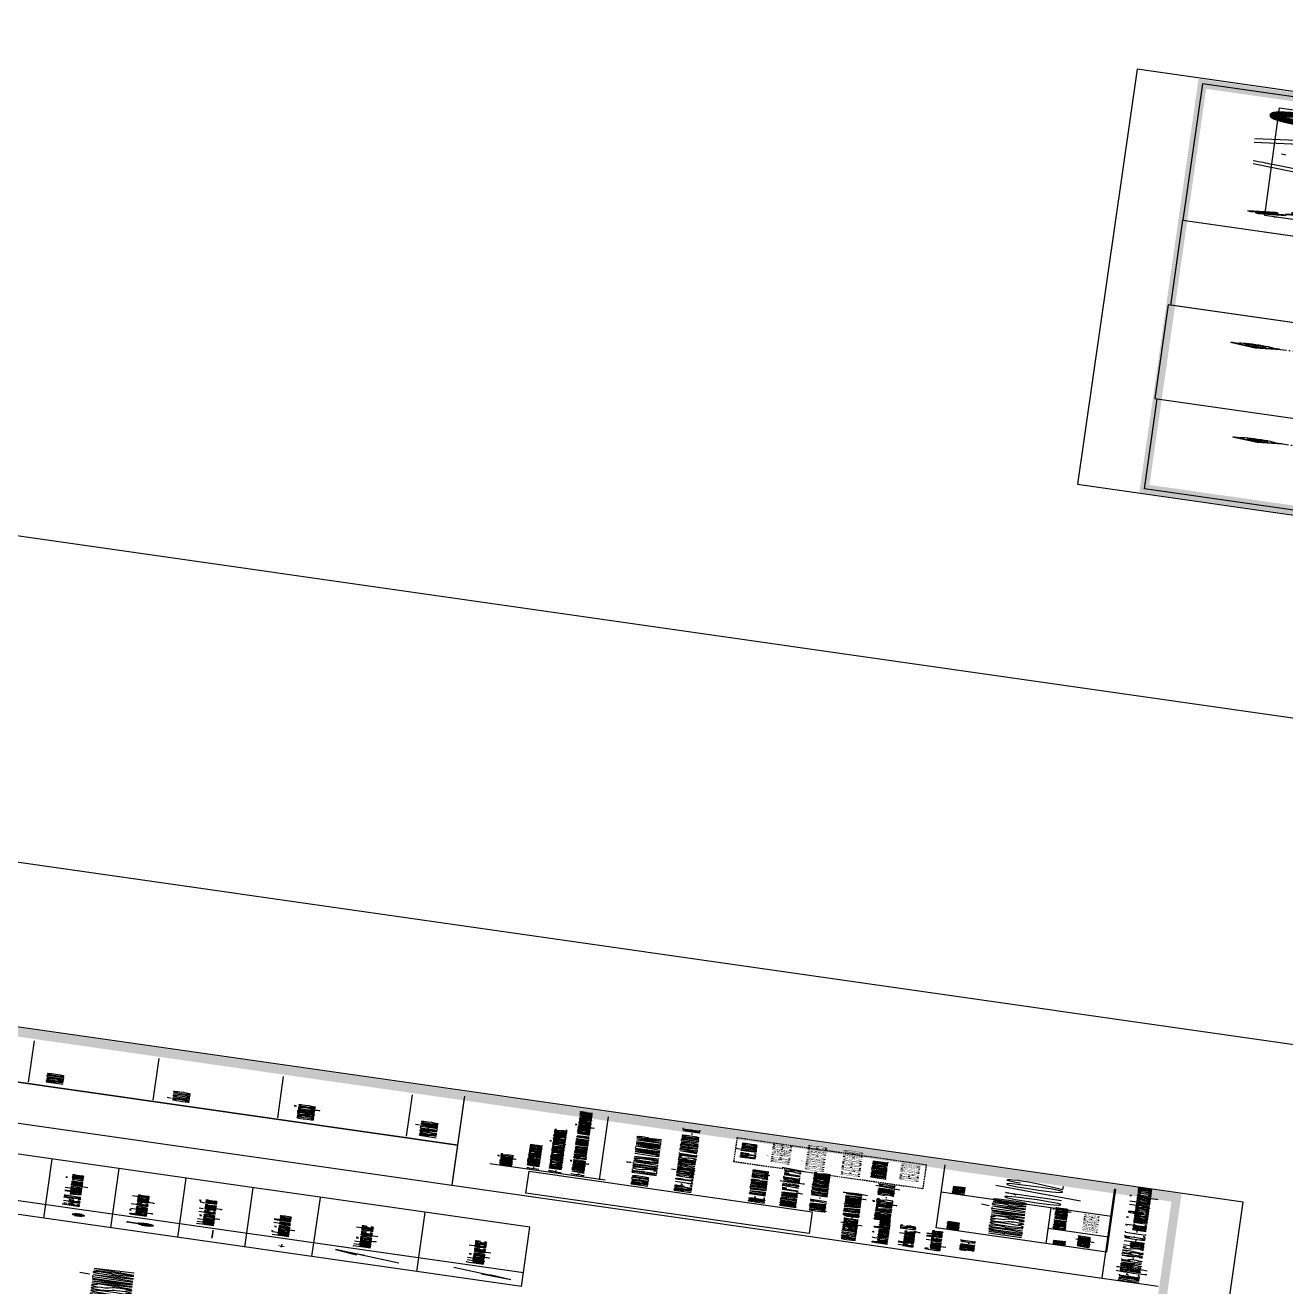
# Model space of a CAD drawing. Header units: millimetres. Extents: x -361192058 to 101130107379, y -14071650034 to 19218552450.
# Drawn here: x -136323 to -135482, y 42113 to 42955 of the extents above; entities that cross this region are included whole.
import ezdxf
from ezdxf.enums import TextEntityAlignment as Align

# ---------------------------------------------------------------- set-up
doc = ezdxf.new("R2010")
doc.units = ezdxf.units.MM
doc.header["$LTSCALE"] = 0.5
for name, pattern in [('CONTINUO', [0]), ('DASHDOT', [1, 0.5, -0.25, 0, -0.25]), ('HIDDEN2', [0.1875, 0.125, -0.0625])]:
    doc.linetypes.add(name, pattern=pattern)
for name, color, linetype in [('02', 2, 'Continuous'), ('14-04-Texto-04', 3, 'Continuous'), ('Calçada', 1, 'Continuous'), ('CERAMICA', 8, 'Continuous'), ('CERC02', 3, 'Continuous'), ('CERÂMICA', 8, 'Continuous'), ('GR_PENA_FINA', 7, 'Continuous'), ('LINHAS PROJEÇÃO', 1, 'DASHDOT'), ('Lotes', 2, 'Continuous'), ('númeraçãoquadras', 4, 'Continuous'), ('PAGPISO', 8, 'Continuous'), ('parede', 2, 'Continuous'), ('Símbolos_Gráficos', 1, 'Continuous'), ('TEXT', 2, 'Continuous'), ('TEXTO', 3, 'Continuous'), ('TEXTO2', 3, 'Continuous'), ('TUBULAÇÃO_HIDRÁULICA', 5, 'Continuous'), ('TXT_0', 7, 'Continuous'), ('Área Verde Geral', 98, 'Continuous')]:
    doc.layers.add(name, color=color, linetype=linetype)
for name, color, linetype, lineweight in [('E-TXT-G', 3, 'Continuous', 30), ('E-TXT-W', 7, 'Continuous', 15), ('E-TXT-Y', 2, 'Continuous', 40)]:
    doc.layers.add(name, color=color, linetype=linetype, lineweight=lineweight)
doc.styles.add('ADITIVOCAD', font='ROMANS.shx')
doc.styles.add('r140', font='romans.shx')
doc.styles.add('REG140', font='romans.shx', dxfattribs={"width": 0.8, "height": 0.35})
doc.styles.add('REG80', font='romans.shx', dxfattribs={"width": 0.8, "height": 0.1})
doc.styles.add('ROMAND', font='romand', dxfattribs={"height": 0.3})
doc.styles.add('ROMANS', font='romans', dxfattribs={"height": 0.1})
doc.styles.add('SANSSERIF', font='sas_____.pfb', dxfattribs={"height": 1})
doc.styles.add('SANSSERIF2', font='sanssb__.ttf', dxfattribs={"width": 0.8})
doc.styles.get("Standard").update_dxf_attribs({"font": 'txt.shx', "height": 0.12})
doc.styles.add('STYLE1', font='sanss___.ttf')
picture_1 = doc.add_image_def('image1.jpg', size_in_pixel=(700, 700))

# ---------------------------------------------------------------- blocks, each defined once
blk = doc.blocks.new('NUM_quadra')
at = {"color": 6, "const_width": 0.02}
blk.add_lwpolyline([(-0.0134, 0.1996), (-0.034, 0.1971), (-0.0579, 0.1914), (-0.0779, 0.1842), (-0.0981, 0.1743), (-0.1208, 0.1594), (-0.1377, 0.145), (-0.1521, 0.1299), (-0.1625, 0.1166), (-0.1764, 0.0942), (-0.1852, 0.0754), (-0.1941, 0.0483), (-0.1985, 0.0243), (-0.2, 0), (-0.1977, -0.0299), (-0.1921, -0.0556), (-0.1839, -0.0786), (-0.1713, -0.1033), (-0.1546, -0.1269), (-0.1389, -0.1439), (-0.1219, -0.1586), (-0.1046, -0.1705), (-0.0831, -0.1819), (-0.0531, -0.1928), (-0.0302, -0.1977), (0, -0.2), (0.0309, -0.1976), (0.0677, -0.1882), (0.1069, -0.169), (0.124, -0.1569), (0.1407, -0.1421), (0.1614, -0.1181), (0.1737, -0.0992), (0.187, -0.071), (0.1962, -0.0386), (0.2, 0), (0.1989, 0.0205), (0.1943, 0.0473), (0.1871, 0.0707), (0.1741, 0.0984), (0.1635, 0.1151), (0.1472, 0.1354), (0.1285, 0.1533), (0.1063, 0.1694), (0.0782, 0.1841), (0.0533, 0.1928), (0.0267, 0.1982), (0, 0.2)], close=True, dxfattribs=at)
blk.add_circle((0, 0), 0.2)
at = {"color": 3, "insert": (-0.1114, 0.1285), "char_height": 0.038, "width": 0.2663, "attachment_point": 1, "style": 'STYLE1'}
blk.add_mtext('\\fArial|b0|i0|c0|p34;QUADRA', dxfattribs=at)
at = {"color": 3, "style": 'STYLE1'}
blk.add_attdef('00', text='', height=0.13, dxfattribs=at).set_placement((0, -0.1335), align=Align.CENTER)
blk = doc.blocks.new('NORTE-flat-1-flat-1')
at = {"color": 6}
for p, q in [((0, 0), (-10.71, 22.31)), ((0.89, 0.43), (-9.82, 22.74))]:
    blk.add_line(p, q, dxfattribs=at)
at = {"color": 3}
for p, q in [((-22.31, -10.71), (22.31, 10.71)), ((0, 0), (10.71, -22.31))]:
    blk.add_line(p, q, dxfattribs=at)
at = {"color": 6}
blk.add_lwpolyline([(-23.84, 35.94), (-17.39, 22.5), (-14.71, 23.79), (-19.01, 32.75), (-9.36, 26.36), (-6.68, 27.64), (-13.13, 41.08), (-15.81, 39.8), (-11.51, 30.84), (-21.16, 37.23)], close=True, dxfattribs=at)
at = {"color": 3}
blk.add_circle((0, 0), 19.8, dxfattribs=at)
blk = doc.blocks.new('Norte1-flat-1-flat-1')
at = {"layer": 'Área Verde Geral'}
blk.add_blockref('NORTE-flat-1-flat-1', (0, 0), dxfattribs=at)
blk = doc.blocks.new('IND_DES')
at = {"layer": 'E-TXT-W'}
blk.add_line((0.0269, -0.2428), (0.1984, -0.2428), dxfattribs=at)
at = {"layer": 'E-TXT-G', "style": 'REG80', "width": 0.8}
for s, p in [('ESCALA', (-0.4463, -0.2864)), ('1', (0.2426, -0.2864)), (':', (0.3988, -0.2706))]:
    blk.add_text(s, height=0.1, dxfattribs=at).set_placement(p)
blk.add_attdef('ESCALA', (0.4897, -0.2812), '', height=0.1, dxfattribs=at)
at = {"layer": 'E-TXT-W', "style": 'SANSSERIF2', "width": 0.6}
blk.add_attdef('00', text='', height=0.4, dxfattribs=at).set_placement((-0.7083, -0.2881), align=Align.CENTER)
at = {"layer": 'E-TXT-Y', "style": 'REG140', "width": 0.8}
for tag, p in [('PROJETO', (-0.4563, 0.1829)), ('DESENHO', (-0.4582, -0.0658))]:
    blk.add_attdef(tag, p, '', height=0.175, dxfattribs=at)
blk = doc.blocks.new('Adh_cx_te90c')
h = blk.add_hatch()
h.set_pattern_fill('_U', color=256, scale=0.002, angle=45, style=0, double=1)
h.set_pattern_definition([(45, (-6.4294139, -5.0577083), (-0.00141421356, 0.00141421356), []), (135, (-6.4294139, -5.0577083), (-0.00141421356, -0.00141421356), [])])
h.paths.add_polyline_path([(-0.017, 0, 1), (0.017, 0, 1)])
for p, q in [((-0.078, 0.0225), (-0.078, -0.0225)), ((0.078, -0.0225), (0.078, 0.0225)), ((-0.078, 0), (-0.0359, 0)), ((0.0359, 0), (0.078, 0))]:
    blk.add_line(p, q)
for radius in [0.0359, 0.017]:
    blk.add_circle((0, 0), radius)
blk = doc.blocks.new('Adh_acs_rg')
h = blk.add_hatch()
h.set_pattern_fill('_U', color=256, scale=0.002, angle=45, style=0, double=1)
h.set_pattern_definition([(45, (-7.4131718, -5.1711377), (-0.00141421356, 0.00141421356), []), (135, (-7.4131718, -5.1711377), (-0.00141421356, -0.00141421356), [])])
h.paths.add_polyline_path([(-0.046, 0, 1), (0.046, 0, 1)])
for p, q in [((0.0525, 0.1082), (-0.0525, 0.1082)), ((0, 0.046), (0, 0.1082)), ((-0.078, 0.0225), (-0.078, -0.0225)), ((0.078, -0.0225), (0.078, 0.0225)), ((-0.078, 0), (-0.046, 0)), ((0.046, 0), (0.078, 0))]:
    blk.add_line(p, q)
blk.add_circle((0, 0), 0.046)
blk = doc.blocks.new('Adhs_RefTbl')
at = {"color": 0, "linetype": 'ByBlock', "ltscale": 0.5}
blk.add_line((-0.3208, 0), (0.3208, 0), dxfattribs=at)
blk = doc.blocks.new('APROVADO QUADRA 21.2 MBVII')
at = {"layer": 'CERÂMICA', "lineweight": 18}
h = blk.add_hatch(color=256, dxfattribs=at)
h.paths.add_polyline_path([(4265.334, 2448.86), (4265.055, 2448.571), (4265.104, 2448.525)])
h.paths.add_polyline_path([(4265.006, 2448.619), (4265.055, 2448.571), (4265.334, 2448.86)])
h = blk.add_hatch(color=256, dxfattribs=at)
h.paths.add_polyline_path([(4264.548, 2446.862), (4264.827, 2447.15), (4264.875, 2447.104)])
h.paths.add_polyline_path([(4264.778, 2447.198), (4264.827, 2447.15), (4264.548, 2446.862)])
at = {"layer": 'PAGPISO', "lineweight": 18}
h = blk.add_hatch(dxfattribs=at)
h.set_pattern_fill('ANSI31', color=256, scale=0.0032, angle=450, style=0)
h.set_pattern_definition([(225, (4414.638168, 2440.348565), (-0.0071842, 0.0071842), [])])
h.paths.add_polyline_path([(4414.78, 2439.924), (4414.638, 2440.066), (4414.78, 2440.207, 0.414214)])
h.paths.add_polyline_path([(4414.921, 2439.783), (4414.78, 2439.924, 0.198912), (4414.921, 2439.865)])
h.paths.add_polyline_path([(4414.921, 2440.266, 0.198912), (4414.78, 2440.207), (4414.921, 2440.349)])
h = blk.add_hatch(dxfattribs=at)
h.set_pattern_fill('ANSI31', color=256, scale=0.0032, angle=450, style=0)
h.set_pattern_definition([(225, (4401.011729, 2440.177299), (-0.0071842, 0.0071842), [])])
h.paths.add_polyline_path([(4401.153, 2439.753), (4401.012, 2439.894), (4401.153, 2440.036, 0.414214)])
h.paths.add_polyline_path([(4401.295, 2439.611), (4401.153, 2439.753, 0.198912), (4401.295, 2439.694)])
h.paths.add_polyline_path([(4401.295, 2440.094, 0.198912), (4401.153, 2440.036), (4401.295, 2440.177)])
at = {"lineweight": 18}
for p, q in [((4263.813, 2446.734), (4263.813, 2460.226)), ((4272.546, 2446.734), (4272.546, 2460.226)), ((4265.811, 2446.734), (4265.811, 2459.008)), ((4263.813, 2452.157), (4272.546, 2452.157)), ((4263.813, 2451.396), (4272.546, 2451.396)), ((4263.813, 2450.635), (4272.546, 2450.635)), ((4263.813, 2449.874), (4272.546, 2449.874)), ((4265, 2449.468), (4264.527, 2449.468)), ((4263.813, 2449.113), (4272.546, 2449.113)), ((4264.635, 2448.136, 0.346), (4265.334, 2448.86, 0.346)), ((4265.334, 2448.86, 0.346), (4265.006, 2448.619, 0.346)), ((4265.334, 2448.86, 0.346), (4265.104, 2448.525, 0.346)), ((4263.813, 2447.923), (4272.546, 2447.923)), ((4264.548, 2446.862, 0.346), (4265.18, 2447.516, 0.346)), ((4264.548, 2446.862, 0.346), (4264.778, 2447.198, 0.346)), ((4264.548, 2446.862, 0.346), (4264.875, 2447.104, 0.346)), ((4263.813, 2446.734), (4272.546, 2446.734))]:
    blk.add_line(p, q, dxfattribs=at)
for points in [[(4114.826, 2517.868), (4314.741, 2517.868), (4314.741, 2359.975), (4114.826, 2359.975)], [(4361.876, 2517.868), (4561.791, 2517.868), (4561.791, 2359.975), (4361.876, 2359.975)]]:
    blk.add_lwpolyline(points, close=True, dxfattribs=at)
blk.add_solid([(4264.527, 2449.468), (4264.751, 2449.515), (4264.751, 2449.42)], dxfattribs=at)
at = {"layer": '02', "lineweight": 18}
blk.add_line((4277.046, 2460.214), (4277.046, 2439.652), dxfattribs=at)
at = {"layer": '02', "color": 7, "lineweight": 18}
blk.add_line((4443.107, 2440.033, -12.963), (4443.144, 2440.081, -12.963), dxfattribs=at)
at = {"layer": '02', "lineweight": 18}
for points in [[(4229.721, 2438.839), (4290.921, 2438.839), (4290.921, 2483.389), (4229.721, 2483.389)], [(4391.228, 2397.274), (4452.428, 2397.274), (4452.428, 2441.824), (4391.228, 2441.824)], [(4391.978, 2441.074), (4405.214, 2441.074), (4405.214, 2407.285), (4391.978, 2407.285)], [(4419.052, 2441.102), (4405.214, 2441.102), (4405.214, 2407.285), (4419.052, 2407.285)], [(4419.052, 2441.074), (4431.57, 2441.074), (4431.57, 2431.902), (4419.052, 2431.902)], [(4451.678, 2441.074), (4431.594, 2441.074), (4431.594, 2421.203), (4451.678, 2421.203)]]:
    blk.add_lwpolyline(points, close=True, dxfattribs=at)
at = {"layer": '02', "lineweight": 18, "const_width": 0.1}
for points in [[(4230.471, 2439.589), (4290.171, 2439.589), (4290.171, 2482.639), (4230.471, 2482.639)], [(4391.978, 2398.024), (4451.678, 2398.024), (4451.678, 2441.074), (4391.978, 2441.074)]]:
    blk.add_lwpolyline(points, close=True, dxfattribs=at)
at = {"layer": '02', "color": 4, "linetype": 'HIDDEN2', "lineweight": 18}
blk.add_lwpolyline([(4286.223, 2444.57), (4289.788, 2444.57), (4289.788, 2442.425), (4286.223, 2442.425)], close=True, dxfattribs=at)
at = {"layer": '14-04-Texto-04', "lineweight": 18}
for p, q in [((4282.947, 2460.214), (4282.947, 2447.667)), ((4282.947, 2447.667), (4282.947, 2458.602)), ((4286.151, 2442.216), (4286.151, 2440.282))]:
    blk.add_line(p, q, dxfattribs=at)
at = {"layer": 'Calçada', "lineweight": 18}
blk.add_line((4433.922, 2430.479, -12.963), (4441.465, 2440.166, -12.963), dxfattribs=at)
blk.add_line((4433.922, 2430.479, -12.963), (4441.465, 2440.166, -12.963), dxfattribs=at)
at = {"layer": 'Calçada', "lineweight": 18, "elevation": -12.963}
for points in [[(4433.922, 2430.479), (4441.465, 2440.166, 0.046806), (4441.606, 2440.388, 0.002659)], [(4433.922, 2430.479), (4441.465, 2440.166, 0.046806), (4441.606, 2440.388, 0.002659)], [(4444.304, 2440.404), (4449.521, 2436.318, 0.097634), (4449.813, 2436.171, 0.097634)]]:
    blk.add_lwpolyline(points, format="xyb", dxfattribs=at)
blk.add_lwpolyline([(4444.304, 2440.404), (4449.355, 2436.447)], dxfattribs=at)
at = {"layer": 'CERAMICA', "lineweight": 18}
for p, q in [((4277.472, 2447.667), (4290.171, 2447.667)), ((4280.952, 2447.281), (4280.952, 2445.973)), ((4280.849, 2446.035), (4290.128, 2446.035)), ((4283.081, 2440.282), (4283.081, 2440.967))]:
    blk.add_line(p, q, dxfattribs=at)
at = {"layer": 'CERC02', "lineweight": 18}
for p, q in [((4283.151, 2452.541), (4289.261, 2452.541)), ((4283.151, 2451.127), (4289.261, 2451.127)), ((4283.151, 2449.714), (4289.261, 2449.714)), ((4283.167, 2448.251), (4289.261, 2448.251)), ((4277.046, 2447.667), (4289.907, 2447.667)), ((4277.046, 2447.667), (4289.9, 2447.667)), ((4277.046, 2447.667), (4289.9, 2447.667)), ((4277.046, 2447.667), (4290.171, 2447.667)), ((4277.046, 2447.667), (4290.164, 2447.667)), ((4280.886, 2442.216), (4290.166, 2442.216)), ((4280.886, 2440.282), (4280.886, 2442.216)), ((4280.886, 2440.967), (4286.151, 2440.967)), ((4277.046, 2440.289), (4290.171, 2440.289)), ((4290.166, 2440.282), (4280.886, 2440.282))]:
    blk.add_line(p, q, dxfattribs=at)
at = {"layer": 'GR_PENA_FINA', "lineweight": 18}
blk.add_lwpolyline([(4433.922, 2440.171), (4449.813, 2440.176), (4449.812, 2423.971), (4433.922, 2423.942)], close=True, dxfattribs=at)
at = {"layer": 'LINHAS PROJEÇÃO', "lineweight": 18}
for p, q in [((4414.921, 2439.783), (4414.921, 2437.72)), ((4401.295, 2439.611), (4401.295, 2437.548))]:
    blk.add_line(p, q, dxfattribs=at)
at = {"layer": 'Lotes', "linetype": 'CONTINUO', "lineweight": 18}
for p, q in [((4438.898, 2437.441, -12.963), (4441.188, 2440.382, -12.963)), ((4441.188, 2440.382, -12.963), (4441.188, 2440.382, -12.963)), ((4433.922, 2440.067, -12.963), (4433.964, 2440.034, -12.963))]:
    blk.add_line(p, q, dxfattribs=at)
at = {"layer": 'Lotes', "lineweight": 18}
blk.add_line((4449.805, 2436.513, -12.963), (4444.833, 2440.404, -12.963), dxfattribs=at)
at = {"layer": 'Símbolos_Gráficos', "color": 3, "lineweight": 18}
for p, q in [((4414.921, 2440.349), (4414.638, 2440.066)), ((4401.295, 2440.177), (4401.012, 2439.894)), ((4414.638, 2440.066), (4414.921, 2439.783)), ((4401.012, 2439.894), (4401.295, 2439.611)), ((4414.921, 2439.865), (4414.921, 2439.783)), ((4401.295, 2439.694), (4401.295, 2439.611))]:
    blk.add_line(p, q, dxfattribs=at)
for centre in [(4414.921, 2440.066), (4401.295, 2439.894)]:
    blk.add_circle(centre, 0.2, dxfattribs=at)
at = {"lineweight": 18, "xscale": 1.9029130672251, "yscale": 1.9029130672251, "zscale": 1.9029130672251}
for name, p in [('Adh_cx_te90c', (4265.002, 2451.777)), ('Adh_acs_rg', (4265.002, 2451.016))]:
    blk.add_blockref(name, p, dxfattribs=at)
at = {"lineweight": 18}
ref = blk.add_blockref('IND_DES', (4248.622, 2451.235), dxfattribs=dict(at, xscale=2.591993519999988, yscale=2.591993519999988, zscale=2.591993519999988))
ref.add_attrib('00', '02', dxfattribs={"layer": 'E-TXT-W', "height": 1.0368, "style": 'SANSSERIF', "width": 0.6}).set_placement((4246.786, 2450.488), align=Align.CENTER)
ref.add_attrib('DESENHO', 'PLANTA COBERTA HIDROSSANITÁRIA', (4247.435, 2451.064), dxfattribs={"layer": 'E-TXT-Y', "height": 0.4536, "style": 'REG140', "width": 0.8})
ref.add_attrib('ESCALA', '75', (4249.892, 2450.506), dxfattribs={"layer": 'E-TXT-G', "height": 0.2592, "style": 'REG80', "width": 0.8})
at = {"layer": 'númeraçãoquadras', "linetype": 'ByBlock', "lineweight": 18, "extrusion": (0.084411, -0.001453, 0.99643)}
ref = blk.add_blockref('NUM_quadra', (2515.789, -4391.896, 351.856), dxfattribs=dict(at, xscale=3.278455931285092, yscale=3.278455931285092, zscale=3.278455906262449, rotation=270.0385460285928))
ref.add_attrib('00', '12', dxfattribs={"layer": '0', "color": 3, "extrusion": (0.084411, -0.001453, 0.99643), "height": 0.4262, "rotation": 270.0385, "style": 'STYLE1'}).set_placement((2515.351, -4391.896, 351.856), align=Align.CENTER)
at = {"layer": 'TUBULAÇÃO_HIDRÁULICA', "lineweight": 18, "xscale": 1.9029130672251, "yscale": 1.9029130672251, "zscale": 1.9029130672251}
blk.add_blockref('Adhs_RefTbl', (4265.002, 2450.254), dxfattribs=at)
at = {"layer": 'Área Verde Geral', "lineweight": 18, "xscale": 0.02306838528271171, "yscale": 0.02306838528271171, "zscale": 0.02306838528271171, "rotation": 0.1566954067838298}
blk.add_blockref('Norte1-flat-1-flat-1', (4435.023, 2439.419, -27.635), dxfattribs=at)
at = {"color": 0, "lineweight": 13, "flags": 8}
for p in [(4700.725, 2280.113), (4699.574, 2277.896), (4702.355, 2276.195), (4703.672, 2274.085), (4699.844, 2272.219), (4703.049, 2270.137), (4703.088, 2267.98), (4700.652, 2261.522), (4700.701, 2257.159)]:
    blk.add_attdef('NIVEL', p, '', height=0.075, dxfattribs=at)
for rotation, width, p in [(90, 0.8, (4700.821, 2275.752)), (270, 0.6, (4703.844, 2274.902)), (90, 0.8, (4701.557, 2268.502)), (180, 0.6, (4651.182, 2236.193))]:
    blk.add_attdef('$PORTA', text='', height=0.09, rotation=rotation, dxfattribs=dict(at, width=width)).set_placement(p, align=Align.MIDDLE)
for p in [(4654.176, 2240.463), (4648.499, 2240.192), (4633.439, 2239.336), (4637.801, 2239.384), (4656.392, 2239.312), (4652.475, 2237.682), (4644.26, 2236.949), (4646.417, 2236.988), (4650.365, 2236.365)]:
    blk.add_attdef('NIVEL', p, '', height=0.075, rotation=270, dxfattribs=at)
at = {"color": 0, "lineweight": 13, "width": 0.8, "flags": 8}
for p in [(4652.032, 2239.216), (4644.782, 2238.479)]:
    blk.add_attdef('$PORTA', text='', height=0.09, dxfattribs=at).set_placement(p, align=Align.MIDDLE)
at = {"layer": 'LINHAS PROJEÇÃO', "lineweight": 18, "style": 'r140'}
for p in [(4414.921, 2440.066), (4401.295, 2439.894)]:
    blk.add_text('B', height=0.224, dxfattribs=at).set_placement(p, align=Align.MIDDLE)
at = {"layer": 'parede', "lineweight": 18, "style": 'ROMANS'}
blk.add_text('RESIDÊNCIA UNIFAMILIAR', height=0.27531, dxfattribs=at).set_placement((4282.577, 2445.685), align=Align.TOP_LEFT)
at = {"layer": 'TEXT', "lineweight": 18, "style": 'SANSSERIF'}
for s, height, p in [('JOSÉ RANIERE  ', 0.21833, (4286.896, 2444.163)), ('CUSTÓDIO PONTES ', 0.21833, (4286.566, 2443.77)), ('DE AZEVEDO FILHO', 0.21833, (4286.588, 2443.363)), ('CREA 327103', 0.21833, (4287.074, 2442.704)), ('LIVIA MONTEIRO', 0.1768, (4283.436, 2440.588))]:
    blk.add_text(s, height=height, dxfattribs=at).set_placement(p, align=Align.TOP_LEFT)
at = {"layer": 'TEXTO', "lineweight": 18, "style": 'ROMANS'}
for s, height, p in [('PROP.: J. R. CUSTÓDIO PONTES DE AZEVEDO FILHO - ME', 0.19342, (4280.876, 2445.188)), ('END.:  RUA VEREADOR JOAQUIM', 0.18066, (4280.841, 2444.346)), ('BARRETO LIMA, N° 733 (LOTE N° 25/', 0.18066, (4280.873, 2443.989)), ('DA BOA VIZINHANÇA II)', 0.18066, (4280.847, 2443.271)), ('BAIRRO DAS NAÇÕES - SOBRAL/CE', 0.18066, (4280.854, 2442.918))]:
    blk.add_text(s, height=height, dxfattribs=at).set_placement(p, align=Align.TOP_LEFT)
blk.add_text('QUADRA 21 - LOTEAMENTO MORADAS ', height=0.18066, dxfattribs=at).set_placement((4280.814, 2443.476))
at = {"layer": 'TEXTO2', "lineweight": 18, "style": 'ROMANS'}
for s, height, p in [('PROJETO', 0.1885, (4283.524, 2452.345, -0.754)), ('CÁLCULO', 0.1885, (4283.524, 2450.914, -0.754)), ('CONSTRUÇÃO', 0.1885, (4283.524, 2449.5, -0.754)), ('PROPRIETÁRIO', 0.1885, (4283.524, 2448.108, -1.508)), ('OBSERVAÇÕES', 0.1378, (4281.021, 2447.171)), ('1- CONFERIR COTAS NO LOCAL', 0.1378, (4281.053, 2446.864)), ('2- TODOS OS DIREITOS AUTORAIS ESTÃO RESERVADOS.', 0.1378, (4281.049, 2446.613)), ('3- A REPRODUÇÃO  DESTA PRANCHA DEPENDE DA  AUTORIZAÇÃO DO SEU AUTOR', 0.1378, (4281.053, 2446.356)), ('PROJETO', 0.1865, (4280.864, 2445.676)), ('RESP. TÉCNICO', 0.17017, (4287.04, 2444.506)), ('CNPJ:13.366.989/0001-01', 0.16182, (4277.318, 2443.255)), ('ENGENHEIRO CIVIL', 0.17017, (4286.838, 2443.023)), ('ASSUNTO', 0.1378, (4281.033, 2442.098)), ('PRANCHA', 0.1378, (4286.258, 2442.091)), ('SOBRAL-CE', 0.1618, (4278.192, 2441.919)), ('HIDROSSANITÁRIO', 0.37552, (4281.137, 2441.624)), ('01/02', 0.6343, (4286.471, 2441.499)), ('DATA', 0.1378, (4281.033, 2440.889)), ('DESENHO E COLABORAÇÃO', 0.1378, (4283.264, 2440.913)), ('AGOSTO/2017', 0.1378, (4281.136, 2440.618))]:
    blk.add_text(s, height=height, dxfattribs=at).set_placement(p, align=Align.TOP_LEFT)
at = {"layer": 'TEXTO2', "lineweight": 18, "style": 'ROMAND'}
for s, height, p in [('Rua Francisco Bezerra', 0.17525, (4277.476, 2442.819)), ('de Vasconcelos, 156', 0.17525, (4277.572, 2442.527)), ('Campos dos Velhos', 0.17525, (4277.577, 2442.221)), ('FONE: (88)99415-9752 Sobral-CE. E-mail: raniere@construtorajrc.com', 0.22856, (4277.055, 2439.988))]:
    blk.add_text(s, height=height, dxfattribs=at).set_placement(p, align=Align.MIDDLE_LEFT)
at = {"layer": 'TXT_0', "lineweight": 18, "style": 'ADITIVOCAD'}
for s, p in [('Tê de 90º voltado para cima', (4266.191, 2451.777)), ('Registro de gaveta', (4266.191, 2451.016)), ('Tubulação de água fria', (4266.191, 2450.254)), ('Indicação do fluxo ', (4266.202, 2449.402)), ('Tubulação que sobe', (4266.191, 2448.475)), ('Tubulação que desce', (4266.191, 2447.19))]:
    blk.add_text(s, height=0.19029, dxfattribs=at).set_placement(p)
at = {"layer": '02', "color": 4, "linetype": 'HIDDEN2', "lineweight": 18}
image = blk.add_image(picture_1, insert=(4277.413, 2443.618), size_in_units=(3.215, 3.215), dxfattribs=at)
image.dxf.flags = 7

msp = doc.modelspace()

# ---------------------------------------------------------------- block references
at = {"layer": '02', "color": 0, "lineweight": 30, "xscale": -4.574818403918471, "yscale": -59.40450511825884, "zscale": 4.574818403918471, "rotation": 261.8606972171988}
msp.add_blockref('APROVADO QUADRA 21.2 MBVII', (5129.041, 2225.201), dxfattribs=at)

doc.saveas('drawing.dxf')
